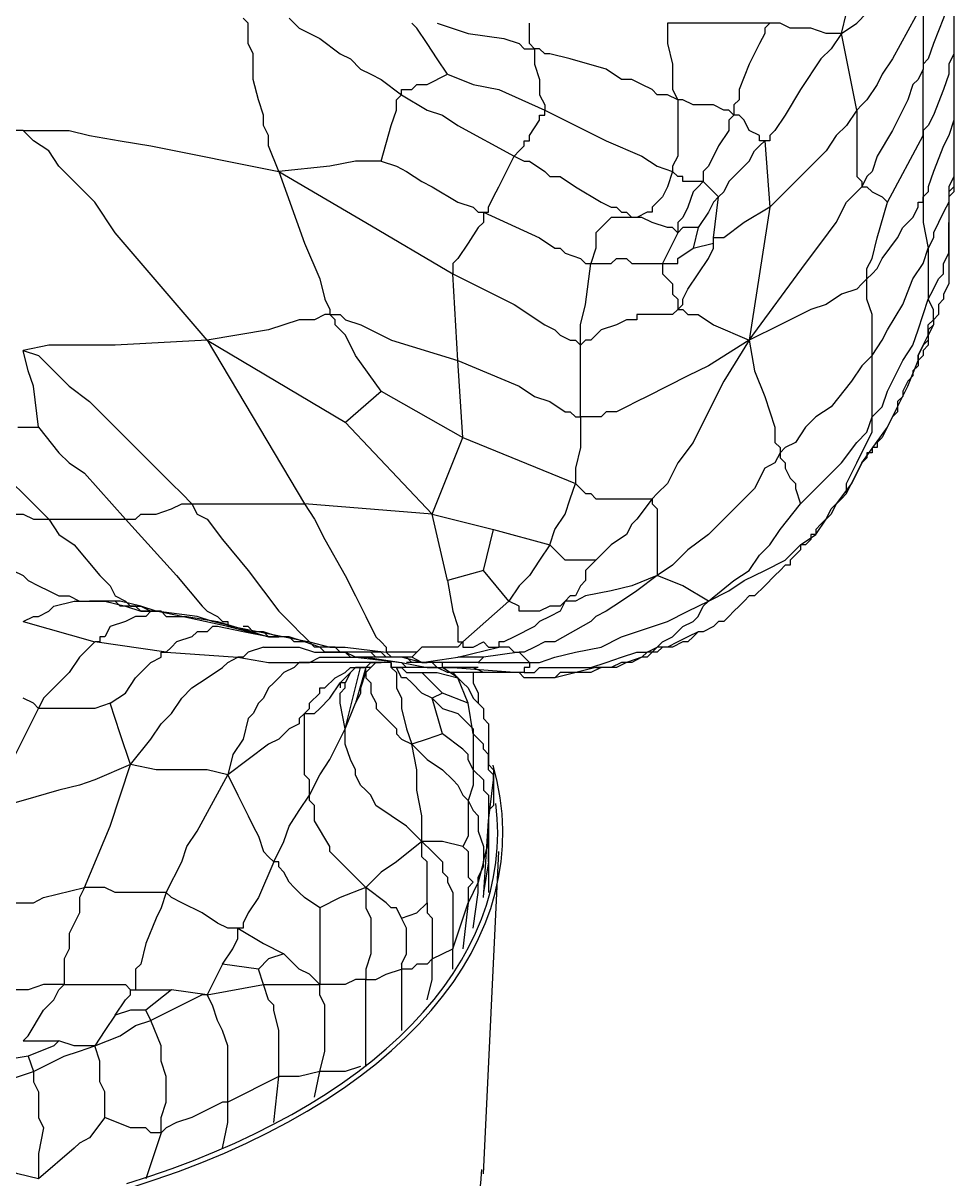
# Model space of a CAD drawing. Header units: millimetres. Extents: x 2758 to 41047, y 670 to 17125.
# Drawn here: x 35006 to 35081.8, y 8190.7 to 8284.9 of the extents above; entities that cross this region are included whole.
import ezdxf

# ---------------------------------------------------------------- set-up
doc = ezdxf.new("R2010")
doc.units = ezdxf.units.MM
doc.layers.add('PDF2_Geometría', color=7, linetype='Continuous')

# ---------------------------------------------------------------- blocks, each defined once
blk = doc.blocks.new('OH3A1-1$-$ASSY$$CENTER$TUB_-_v2$-$copia')
at = {"layer": 'PDF2_Geometría', "lineweight": -3}
for points in [[(15.61501, 10.61917), (15.61501, 10.61334), (15.61501, 10.61001), (15.61418, 10.60834), (15.61418, 10.60667), (15.61334, 10.60334), (15.61168, 10.60084), (15.61084, 10.59751), (15.61001, 10.59584), (15.61001, 10.59501), (15.61001, 10.58417), (15.60501, 10.57501), (15.60334, 10.57251), (15.60251, 10.57084), (15.60084, 10.56834), (15.60001, 10.56751), (15.59918, 10.56667), (15.59918, 10.56334), (15.59918, 10.56084), (15.59918, 10.55751), (15.59918, 10.55584), (15.60001, 10.55501), (15.60001, 10.55418)], [(15.59668, 10.57917), (15.59751, 10.58251), (15.59918, 10.58667), (15.60001, 10.59001), (15.60084, 10.59417), (15.59751, 10.59584), (15.59584, 10.59667), (15.59334, 10.59834), (15.59668, 10.60001), (15.59751, 10.60084), (15.59918, 10.60251), (15.60001, 10.60334), (15.60084, 10.60417), (15.60334, 10.60667), (15.60501, 10.60917), (15.60668, 10.61167), (15.60834, 10.61417), (15.60918, 10.61501), (15.61001, 10.61667)], [(15.59918, 10.56667), (15.59668, 10.57917), (15.59918, 10.58084), (15.60084, 10.58251), (15.60251, 10.58417), (15.60418, 10.58667), (15.60668, 10.59084), (15.60834, 10.59251), (15.60918, 10.59334), (15.61001, 10.59501), (15.60918, 10.60584)], [(15.61501, 10.59917), (15.61501, 10.59834), (15.61501, 10.59751), (15.61418, 10.59584), (15.61251, 10.59167), (15.61084, 10.58751), (15.61084, 10.58584), (15.61001, 10.58501), (15.61001, 10.58417), (15.61001, 10.57334), (15.60918, 10.57167), (15.60834, 10.57084), (15.60751, 10.56834), (15.60501, 10.56334), (15.60251, 10.55918), (15.60168, 10.55668), (15.60084, 10.55584), (15.60001, 10.55418), (15.60084, 10.55418), (15.60168, 10.55334), (15.60334, 10.55251), (15.60418, 10.55168)], [(15.61501, 10.59084), (15.61501, 10.58834), (15.61418, 10.58584), (15.61418, 10.58417), (15.61334, 10.58167), (15.61168, 10.57751), (15.61084, 10.57501), (15.61001, 10.57417), (15.61001, 10.57334)], [(15.53251, 10.57251), (15.53084, 10.57501), (15.52918, 10.57751), (15.52751, 10.58001), (15.52668, 10.58084)], [(15.53084, 10.58084), (15.53584, 10.57917), (15.54168, 10.57834), (15.54418, 10.57751), (15.54501, 10.57667), (15.54668, 10.57667), (15.54584, 10.57751), (15.54584, 10.57834), (15.54584, 10.57917), (15.54584, 10.58084)], [(15.46334, 10.56334), (15.46584, 10.56334), (15.46834, 10.56334), (15.47084, 10.56334), (15.47418, 10.56251), (15.47918, 10.56167), (15.48418, 10.56084), (15.50501, 10.55667), (15.50334, 10.56084), (15.50334, 10.56251), (15.50251, 10.56417), (15.50251, 10.56584), (15.50168, 10.56834), (15.50084, 10.57167), (15.50084, 10.57417), (15.50084, 10.57584), (15.50001, 10.57751), (15.50001, 10.57834), (15.50001, 10.57917), (15.50001, 10.58084), (15.49918, 10.58167)], [(15.50668, 10.58167), (15.50834, 10.58001), (15.51168, 10.57834), (15.51501, 10.57584), (15.51668, 10.57501), (15.51834, 10.57334), (15.52001, 10.57251), (15.52168, 10.57167), (15.52501, 10.56917)], [(15.61501, 10.58417), (15.61501, 10.58334), (15.61501, 10.58167), (15.61501, 10.58084), (15.61501, 10.58001), (15.61501, 10.57834)], [(15.58501, 10.58084), (15.58334, 10.58084), (15.58084, 10.58084), (15.57668, 10.58084), (15.57501, 10.58084), (15.57251, 10.58084), (15.57084, 10.58084), (15.57001, 10.58084), (15.56834, 10.58084), (15.56834, 10.57917), (15.56834, 10.57751), (15.56918, 10.57417), (15.56918, 10.57167), (15.56918, 10.57001), (15.57001, 10.56834), (15.56834, 10.56917), (15.56668, 10.56917), (15.56584, 10.57001), (15.56418, 10.57084), (15.56251, 10.57167), (15.56084, 10.57167), (15.55834, 10.57334), (15.55251, 10.57501), (15.54918, 10.57584), (15.54834, 10.57584), (15.54751, 10.57667), (15.54668, 10.57667), (15.54668, 10.57584), (15.54668, 10.57501), (15.54668, 10.57417), (15.54751, 10.57167), (15.54751, 10.56917), (15.54834, 10.56751), (15.54834, 10.56667)], [(15.59668, 10.57917), (15.59501, 10.57917), (15.59418, 10.57917), (15.59168, 10.58001), (15.59001, 10.58001), (15.58834, 10.58001), (15.58668, 10.58084), (15.58501, 10.58084), (15.58418, 10.58001), (15.58418, 10.57917), (15.58334, 10.57751), (15.58168, 10.57417), (15.58001, 10.57001), (15.58001, 10.56834), (15.57918, 10.56751), (15.57918, 10.56584), (15.57834, 10.56667), (15.57751, 10.56667), (15.57584, 10.56751), (15.57501, 10.56751), (15.57334, 10.56751), (15.57251, 10.56751), (15.57084, 10.56834), (15.57001, 10.56834), (15.57001, 10.56667), (15.57001, 10.56501), (15.57001, 10.56334), (15.57001, 10.56251), (15.57001, 10.56167), (15.57001, 10.56084), (15.57001, 10.55917), (15.56918, 10.55751), (15.56918, 10.55667)], [(15.59668, 10.57917), (15.59501, 10.57667), (15.59334, 10.57501), (15.59001, 10.57001), (15.58751, 10.56584), (15.58584, 10.56334), (15.58501, 10.56251), (15.58501, 10.56167), (15.58418, 10.56167), (15.58334, 10.56167), (15.58334, 10.56251), (15.58168, 10.56334), (15.58084, 10.56501), (15.58001, 10.56584), (15.57918, 10.56584), (15.57834, 10.56501), (15.57834, 10.56334), (15.57668, 10.56084), (15.57501, 10.55751), (15.57418, 10.55667), (15.57418, 10.55501)], [(15.61501, 10.57834), (15.61501, 10.57584), (15.61418, 10.57417), (15.61418, 10.57251), (15.61334, 10.57001), (15.61168, 10.56584), (15.61084, 10.56417), (15.61001, 10.56334), (15.61001, 10.56251), (15.61001, 10.56084), (15.61001, 10.56001), (15.61001, 10.55751), (15.61001, 10.55251)], [(15.61501, 10.57834), (15.61501, 10.57751), (15.61501, 10.57667), (15.61501, 10.57584), (15.61501, 10.57501), (15.61501, 10.57334), (15.61501, 10.57251), (15.61501, 10.57167), (15.61501, 10.57084), (15.61501, 10.57001)], [(15.61001, 10.56251), (15.61001, 10.57334)], [(15.52501, 10.56917), (15.52501, 10.57001), (15.52584, 10.57001), (15.52668, 10.57001), (15.52751, 10.57084), (15.52918, 10.57084), (15.53251, 10.57251), (15.53668, 10.57084), (15.54084, 10.57001), (15.54834, 10.56667)], [(15.61501, 10.57167), (15.61501, 10.57084), (15.61501, 10.56917)], [(15.52168, 10.55834), (15.52334, 10.56417), (15.52418, 10.56667), (15.52418, 10.56834), (15.52501, 10.56917), (15.52918, 10.56667), (15.53168, 10.56584), (15.53418, 10.56417), (15.54334, 10.55917)], [(15.61501, 10.56917), (15.61501, 10.56667), (15.61501, 10.56501), (15.61418, 10.56251), (15.61334, 10.56084), (15.61168, 10.55667), (15.61084, 10.55417), (15.61084, 10.55334), (15.61001, 10.55251), (15.61001, 10.55001), (15.61001, 10.54834), (15.61084, 10.54417)], [(15.61501, 10.56917), (15.61501, 10.56834), (15.61501, 10.56751), (15.61501, 10.56667), (15.61501, 10.56584), (15.61501, 10.56501), (15.61501, 10.56417), (15.61501, 10.56334), (15.61501, 10.56251), (15.61501, 10.56167), (15.61501, 10.56084), (15.61501, 10.56001), (15.61501, 10.55917), (15.61501, 10.55834), (15.61501, 10.55751), (15.61501, 10.55667), (15.61501, 10.55584)], [(15.54335, 10.55917), (15.54418, 10.56001), (15.54501, 10.56084), (15.54501, 10.56167), (15.54585, 10.56167), (15.54585, 10.56251), (15.54751, 10.56501), (15.54751, 10.56584), (15.54834, 10.56584), (15.54834, 10.56667), (15.55834, 10.56167), (15.56418, 10.55917), (15.56668, 10.55751), (15.56918, 10.55667)], [(15.59918, 10.56667), (15.59751, 10.56417), (15.59584, 10.56251), (15.59418, 10.56001), (15.59251, 10.55834), (15.58501, 10.55084), (15.58168, 10.52917)], [(15.49334, 10.52917), (15.47834, 10.54667), (15.47501, 10.55167), (15.47084, 10.55584), (15.46918, 10.55751), (15.46751, 10.56001), (15.46501, 10.56167), (15.46334, 10.56334), (15.46084, 10.56334), (15.45834, 10.56251), (15.45584, 10.56167), (15.45418, 10.56084), (15.45001, 10.55917), (15.44501, 10.55751), (15.44334, 10.55667), (15.44084, 10.55584), (15.43834, 10.55501), (15.43584, 10.55417), (15.43334, 10.55417), (15.43168, 10.55334), (15.42918, 10.55334), (15.42668, 10.55334)], [(15.60084, 10.53917), (15.60084, 10.54001), (15.60084, 10.54084), (15.60168, 10.54251), (15.60251, 10.54584), (15.60418, 10.55167), (15.61001, 10.56251)], [(15.57834, 10.55501), (15.58168, 10.55834), (15.58251, 10.56001), (15.58334, 10.56084), (15.58418, 10.56167), (15.58501, 10.55084), (15.58084, 10.54834), (15.57751, 10.54584), (15.57584, 10.54584)], [(15.52168, 10.55834), (15.52001, 10.55834), (15.51751, 10.55834), (15.51334, 10.55751), (15.50501, 10.55667), (15.51918, 10.54834), (15.53334, 10.54001)], [(15.52168, 10.55834), (15.52418, 10.55751), (15.52584, 10.55667), (15.52834, 10.55501), (15.53001, 10.55417), (15.53418, 10.55167), (15.53668, 10.55084), (15.53751, 10.55001), (15.53834, 10.55001)], [(15.53835, 10.55001), (15.53918, 10.55001), (15.53918, 10.55084), (15.54001, 10.55251), (15.54085, 10.55417), (15.54335, 10.55917), (15.54501, 10.55834), (15.54585, 10.55834), (15.54834, 10.55667), (15.54918, 10.55584), (15.55084, 10.55584), (15.55334, 10.55417), (15.55751, 10.55167), (15.55918, 10.55084), (15.56001, 10.55084), (15.56084, 10.55001), (15.56168, 10.55001), (15.56251, 10.54917)], [(15.50501, 10.55667), (15.50918, 10.54501), (15.51168, 10.53917), (15.51251, 10.53584), (15.51334, 10.53417), (15.51334, 10.53334), (15.51251, 10.53334), (15.51084, 10.53251), (15.50834, 10.53251), (15.50334, 10.53084), (15.49334, 10.52917)], [(15.57418, 10.55501), (15.57334, 10.55501), (15.57251, 10.55501), (15.57168, 10.55501), (15.57084, 10.55501), (15.57084, 10.55584), (15.57001, 10.55584), (15.56918, 10.55667), (15.56834, 10.55417), (15.56751, 10.55251), (15.56668, 10.55167), (15.56585, 10.55084), (15.56585, 10.55001), (15.56501, 10.55001), (15.56335, 10.54917), (15.56251, 10.54917)], [(15.57668, 10.55251), (15.57418, 10.55501), (15.57334, 10.55417), (15.57251, 10.55334), (15.57168, 10.55084), (15.57084, 10.54917), (15.57001, 10.54834), (15.57001, 10.54667)], [(15.57834, 10.55501), (15.57751, 10.55334), (15.57668, 10.55251)], [(15.61501, 10.55584), (15.61418, 10.55417), (15.61418, 10.55251), (15.61418, 10.55167), (15.61334, 10.55001), (15.61168, 10.54667), (15.61168, 10.54584), (15.61084, 10.54417), (15.61084, 10.53584), (15.61168, 10.53751), (15.61251, 10.53917), (15.61334, 10.54001), (15.61334, 10.54167), (15.61418, 10.54334), (15.61418, 10.54501), (15.61418, 10.54834)], [(15.61501, 10.55584), (15.61501, 10.55501), (15.61501, 10.55417), (15.61418, 10.55334), (15.61418, 10.55251), (15.61418, 10.55167), (15.61418, 10.55084), (15.61418, 10.55001), (15.61418, 10.54917), (15.61418, 10.54834), (15.61418, 10.54751)], [(15.61501, 10.55501), (15.61501, 10.55417), (15.61501, 10.55334), (15.61418, 10.55251)], [(15.49334, 10.52917), (15.47834, 10.52834), (15.47501, 10.52834), (15.47168, 10.52834), (15.46751, 10.52834), (15.46334, 10.52751)], [(15.58168, 10.52917), (15.59084, 10.54167), (15.59334, 10.54501), (15.59584, 10.54834), (15.59751, 10.55167), (15.59918, 10.55334), (15.60001, 10.55417)], [(15.60168, 10.52667), (15.60168, 10.53001), (15.60168, 10.53334), (15.60084, 10.53584), (15.60084, 10.53751), (15.60084, 10.53834), (15.60084, 10.53917), (15.60168, 10.54001), (15.60251, 10.54084), (15.60334, 10.54251), (15.60584, 10.54584), (15.60668, 10.54751), (15.60834, 10.54917), (15.60918, 10.55084), (15.60918, 10.55167), (15.61001, 10.55167), (15.61001, 10.55251)], [(15.61418, 10.55167), (15.61418, 10.54917)], [(15.53834, 10.55001), (15.53834, 10.54917), (15.53834, 10.54834), (15.53751, 10.54751), (15.53584, 10.54501), (15.53418, 10.54251), (15.53334, 10.54167), (15.53334, 10.54084), (15.53334, 10.54001), (15.54334, 10.53501), (15.54834, 10.53167), (15.55001, 10.53084), (15.55084, 10.53001), (15.55251, 10.52917), (15.55334, 10.52917), (15.55418, 10.52834)], [(15.53834, 10.55001), (15.54751, 10.54584), (15.55001, 10.54417), (15.55084, 10.54417), (15.55168, 10.54334), (15.55418, 10.54251), (15.55501, 10.54167), (15.55584, 10.54167)], [(15.57001, 10.54667), (15.56918, 10.54751), (15.56834, 10.54751), (15.56584, 10.54834), (15.56418, 10.54917), (15.56251, 10.54917), (15.56084, 10.54917), (15.55918, 10.54917), (15.55834, 10.54834), (15.55751, 10.54751), (15.55668, 10.54667), (15.55668, 10.54584), (15.55668, 10.54417), (15.55584, 10.54167), (15.55668, 10.54167), (15.55751, 10.54167), (15.55834, 10.54167), (15.55918, 10.54167), (15.56001, 10.54251), (15.56084, 10.54251), (15.56168, 10.54251), (15.56251, 10.54167), (15.56418, 10.54167), (15.56584, 10.54167), (15.56668, 10.54167), (15.56751, 10.54167)], [(15.57334, 10.54751), (15.57168, 10.54751), (15.57084, 10.54751), (15.57001, 10.54667), (15.56751, 10.54167), (15.56834, 10.54167), (15.56918, 10.54167), (15.57001, 10.54167), (15.57001, 10.54251), (15.57251, 10.54417)], [(15.61418, 10.54834), (15.61418, 10.54751), (15.61418, 10.54667), (15.61418, 10.54584), (15.61418, 10.54501)], [(15.61418, 10.54834), (15.61418, 10.54751)], [(15.56751, 10.54167), (15.56751, 10.54084), (15.56751, 10.54001), (15.56834, 10.53917), (15.56918, 10.53834), (15.56918, 10.53751), (15.56918, 10.53667), (15.57001, 10.53584), (15.57001, 10.53501), (15.57001, 10.53417), (15.57084, 10.53501), (15.57084, 10.53584), (15.57168, 10.53751), (15.57334, 10.54001), (15.57501, 10.54251), (15.57584, 10.54417), (15.57584, 10.54501), (15.57584, 10.54584)], [(15.61418, 10.54501), (15.61418, 10.54334), (15.61418, 10.54251), (15.61418, 10.54167), (15.61418, 10.54001), (15.61418, 10.53917), (15.61418, 10.53834), (15.61334, 10.53667), (15.61334, 10.53584), (15.61251, 10.53501), (15.61251, 10.53334), (15.61168, 10.53251), (15.61168, 10.53167)], [(15.59668, 10.50334), (15.59751, 10.50417), (15.59751, 10.50584), (15.59918, 10.50917), (15.60084, 10.51251), (15.60168, 10.51417), (15.60168, 10.51667), (15.60168, 10.51751), (15.60168, 10.51917), (15.60168, 10.52167), (15.60168, 10.52667), (15.60334, 10.52917), (15.60418, 10.53084), (15.60668, 10.53501), (15.60834, 10.53917), (15.61001, 10.54167), (15.61084, 10.54417)], [(15.57001, 10.53417), (15.56918, 10.53334), (15.56834, 10.53334), (15.56751, 10.53334), (15.56584, 10.53334), (15.56501, 10.53334), (15.56418, 10.53334), (15.56334, 10.53334), (15.56334, 10.53251), (15.56251, 10.53251), (15.56168, 10.53251), (15.56001, 10.53167), (15.55751, 10.53084), (15.55668, 10.53001), (15.55584, 10.52917), (15.55501, 10.52917), (15.55418, 10.52834), (15.55418, 10.52917), (15.55418, 10.53001), (15.55418, 10.53167), (15.55501, 10.53501), (15.55584, 10.54167)], [(15.53418, 10.52584), (15.53334, 10.54001)], [(15.60084, 10.53917), (15.60001, 10.53834), (15.59918, 10.53751), (15.59668, 10.53667), (15.59418, 10.53501), (15.59168, 10.53417), (15.58668, 10.53167), (15.58168, 10.52917), (15.58251, 10.52417), (15.58418, 10.52001), (15.58501, 10.51751), (15.58584, 10.51501), (15.58584, 10.51251), (15.58668, 10.51167), (15.58668, 10.51084), (15.58584, 10.50917), (15.58418, 10.50834), (15.58251, 10.50501), (15.58001, 10.50251), (15.57751, 10.50001), (15.57501, 10.49751), (15.57168, 10.49501), (15.56918, 10.49251), (15.56668, 10.49084), (15.56251, 10.48917), (15.55918, 10.48834), (15.55501, 10.48751), (15.55335, 10.48667), (15.55251, 10.48667), (15.55168, 10.48667), (15.55085, 10.48501), (15.54918, 10.48417), (15.54751, 10.48334), (15.54668, 10.48251), (15.54335, 10.48084), (15.54168, 10.48001), (15.54085, 10.48001), (15.54085, 10.47918), (15.54168, 10.47918), (15.54251, 10.47918), (15.54335, 10.47834), (15.54418, 10.47834)], [(15.60168, 10.51667), (15.60334, 10.51834), (15.60418, 10.52084), (15.60668, 10.52584), (15.60834, 10.52834), (15.60918, 10.53084), (15.61001, 10.53334), (15.61084, 10.53584)], [(15.61001, 10.52834), (15.61084, 10.53001), (15.61084, 10.53167), (15.61168, 10.53251), (15.61168, 10.53417), (15.61084, 10.53584)], [(15.57001, 10.53417), (15.57084, 10.53417), (15.57168, 10.53334), (15.57334, 10.53334), (15.57584, 10.53167), (15.58168, 10.52917)], [(15.51585, 10.51584), (15.52168, 10.52084), (15.51751, 10.52667), (15.51585, 10.53001), (15.51418, 10.53167), (15.51418, 10.53251), (15.51335, 10.53334), (15.51501, 10.53334), (15.51585, 10.53251), (15.51835, 10.53167), (15.52335, 10.52917), (15.53418, 10.52584)], [(15.61168, 10.53167), (15.61084, 10.53001), (15.61084, 10.52917), (15.61001, 10.52834), (15.60918, 10.52667), (15.60918, 10.52501)], [(15.61168, 10.53167), (15.61084, 10.53084), (15.61084, 10.52917), (15.61084, 10.52834), (15.61001, 10.52751), (15.61001, 10.52667), (15.60918, 10.52584), (15.60918, 10.52501)], [(15.49334, 10.52917), (15.50918, 10.50251)], [(15.49334, 10.52917), (15.51584, 10.51584), (15.53001, 10.50084)], [(15.58168, 10.52917), (15.57501, 10.52501), (15.57168, 10.52334), (15.56834, 10.52167), (15.56501, 10.52001), (15.56334, 10.51917), (15.56168, 10.51834), (15.56001, 10.51751), (15.55918, 10.51751), (15.55834, 10.51751), (15.55751, 10.51667), (15.55584, 10.51667), (15.55501, 10.51667), (15.55418, 10.51667), (15.55418, 10.51417), (15.55418, 10.51167), (15.55334, 10.50834), (15.55334, 10.50584), (15.55418, 10.50501), (15.55501, 10.50417), (15.55584, 10.50417), (15.55668, 10.50334), (15.55751, 10.50334), (15.55834, 10.50334), (15.56001, 10.50334), (15.56168, 10.50334), (15.56251, 10.50334), (15.56418, 10.50334), (15.56501, 10.50334), (15.56584, 10.50334)], [(15.55418, 10.51667), (15.55418, 10.52251), (15.55418, 10.52584), (15.55418, 10.52751), (15.55418, 10.52834)], [(15.58168, 10.52917), (15.57751, 10.52251), (15.57418, 10.51584), (15.57251, 10.51251), (15.57001, 10.50917), (15.56834, 10.50584), (15.56668, 10.50417), (15.56584, 10.50334), (15.56584, 10.50251), (15.56668, 10.50167), (15.56668, 10.50001), (15.56668, 10.49834), (15.56668, 10.49667), (15.56668, 10.49334), (15.56668, 10.49167), (15.56668, 10.49084)], [(15.59584, 10.50251), (15.59668, 10.50334), (15.59751, 10.50417), (15.59834, 10.50584), (15.60001, 10.50917), (15.60418, 10.51501), (15.60584, 10.51834), (15.60751, 10.52167), (15.60918, 10.52584), (15.60918, 10.52667), (15.61001, 10.52834)], [(15.46584, 10.51501), (15.46501, 10.52167), (15.46418, 10.52417), (15.46334, 10.52751), (15.46584, 10.52667), (15.46751, 10.52501), (15.47084, 10.52167), (15.47418, 10.51917), (15.47751, 10.51584), (15.48418, 10.50917), (15.48751, 10.50584), (15.48918, 10.50417), (15.49084, 10.50251), (15.49168, 10.50251), (15.49251, 10.50251), (15.49501, 10.50251), (15.50001, 10.50251), (15.50418, 10.50251), (15.50668, 10.50251), (15.50918, 10.50251)], [(15.60168, 10.52667), (15.60001, 10.52501), (15.59834, 10.52251), (15.59501, 10.51834), (15.59251, 10.51667), (15.59084, 10.51501), (15.58918, 10.51251), (15.58751, 10.51167), (15.58668, 10.51084), (15.58668, 10.51001), (15.58751, 10.50917), (15.58751, 10.50834), (15.58834, 10.50667), (15.58918, 10.50584), (15.58918, 10.50501), (15.59001, 10.50251), (15.59168, 10.50417), (15.59334, 10.50584), (15.59501, 10.50751), (15.59668, 10.50917), (15.59918, 10.51251), (15.60084, 10.51417), (15.60168, 10.51667)], [(15.53001, 10.50084), (15.53501, 10.51334), (15.53418, 10.52584), (15.54418, 10.52167), (15.54668, 10.52001), (15.54918, 10.51917), (15.55168, 10.51751), (15.55251, 10.51751), (15.55334, 10.51667), (15.55418, 10.51667)], [(15.60918, 10.52501), (15.60834, 10.52417), (15.60834, 10.52334), (15.60751, 10.52251), (15.60668, 10.52084), (15.60668, 10.52001), (15.60584, 10.51917), (15.60584, 10.51834), (15.60584, 10.51751), (15.60501, 10.51667), (15.60334, 10.51334), (15.60251, 10.51251), (15.60251, 10.51167), (15.60168, 10.51167), (15.60168, 10.51084), (15.60084, 10.51084), (15.60084, 10.51001), (15.60001, 10.50917), (15.59918, 10.50751), (15.59834, 10.50584), (15.59584, 10.50251)], [(15.52168, 10.52084), (15.53501, 10.51334)], [(15.46251, 10.51501), (15.46584, 10.51501), (15.46918, 10.51084), (15.47084, 10.50917), (15.47334, 10.50751), (15.48001, 10.50001), (15.48168, 10.50001), (15.48251, 10.50084), (15.48501, 10.50084), (15.48751, 10.50167), (15.48918, 10.50251), (15.49001, 10.50251), (15.49084, 10.50251), (15.49168, 10.50084), (15.49334, 10.50001), (15.49584, 10.49667), (15.50001, 10.49167), (15.50251, 10.48834), (15.50501, 10.48501), (15.50668, 10.48334), (15.50751, 10.48251), (15.50834, 10.48167), (15.50918, 10.48084), (15.51001, 10.48001), (15.51334, 10.47917), (15.51584, 10.47917), (15.52251, 10.47834)], [(15.43751, 10.51084), (15.43835, 10.51084), (15.43918, 10.51084), (15.44168, 10.51167), (15.44501, 10.51251), (15.44668, 10.51251), (15.44918, 10.51334), (15.45084, 10.51334), (15.45251, 10.51334), (15.45334, 10.51251), (15.45501, 10.51167), (15.45668, 10.51084), (15.46001, 10.50751), (15.46084, 10.50667), (15.46168, 10.50584), (15.46334, 10.50417), (15.46751, 10.50001)], [(15.53501, 10.51334), (15.55334, 10.50584)], [(15.53834, 10.49167), (15.54001, 10.49834), (15.54918, 10.49584), (15.55001, 10.49834), (15.55168, 10.50084), (15.55251, 10.50334), (15.55334, 10.50584)], [(15.53001, 10.50084), (15.50918, 10.50251), (15.51084, 10.50001), (15.51251, 10.49667), (15.51584, 10.49084), (15.51751, 10.48751), (15.51918, 10.48417), (15.52084, 10.48084), (15.52168, 10.48001), (15.52251, 10.47917), (15.52251, 10.47834)], [(15.54501, 10.47501), (15.54668, 10.47501), (15.54751, 10.47584), (15.55001, 10.47584), (15.55334, 10.47584), (15.55584, 10.47584), (15.55834, 10.47667), (15.56084, 10.47751), (15.56334, 10.47834), (15.56501, 10.47834), (15.56668, 10.47917), (15.56751, 10.48001), (15.56918, 10.48084), (15.57084, 10.48251), (15.57251, 10.48334), (15.57334, 10.48417), (15.57418, 10.48584), (15.57501, 10.48667), (15.57834, 10.48834), (15.58084, 10.49001), (15.58418, 10.49167), (15.58751, 10.49334), (15.58834, 10.49417), (15.59001, 10.49584), (15.59251, 10.49751), (15.59418, 10.50001), (15.59501, 10.50167), (15.59668, 10.50334)], [(15.56584, 10.50334), (15.56334, 10.50001), (15.56251, 10.49917), (15.56168, 10.49751), (15.55918, 10.49584), (15.55668, 10.49334), (15.55501, 10.49167), (15.55501, 10.49001), (15.55418, 10.48917), (15.55334, 10.48751), (15.55251, 10.48751), (15.55168, 10.48667)], [(15.59584, 10.50251), (15.59501, 10.50084), (15.59334, 10.49917), (15.59251, 10.49834), (15.59251, 10.49751), (15.59168, 10.49751), (15.59168, 10.49667), (15.59084, 10.49584), (15.59001, 10.49584), (15.59001, 10.49501), (15.58834, 10.49334), (15.58834, 10.49251), (15.58751, 10.49251), (15.58668, 10.49167), (15.58584, 10.49084), (15.58418, 10.48917), (15.58251, 10.48751), (15.58168, 10.48751), (15.58084, 10.48667), (15.58001, 10.48584), (15.57918, 10.48501), (15.57834, 10.48417), (15.57751, 10.48334), (15.57668, 10.48334), (15.57584, 10.48251), (15.57418, 10.48167), (15.57334, 10.48167)], [(15.57501, 10.48667), (15.57918, 10.49001), (15.58168, 10.49167), (15.58334, 10.49417), (15.58501, 10.49584), (15.58668, 10.49834), (15.59001, 10.50251)], [(15.46168, 10.49167), (15.46334, 10.49084), (15.46418, 10.49001), (15.46584, 10.48917), (15.46751, 10.48834), (15.46918, 10.48751), (15.47084, 10.48751), (15.47251, 10.48667), (15.47418, 10.48667)], [(15.45084, 10.50084), (15.45168, 10.50084), (15.45334, 10.50084), (15.45501, 10.50084), (15.45918, 10.50084), (15.46084, 10.50084), (15.46334, 10.50084), (15.46501, 10.50001), (15.46751, 10.50001), (15.46918, 10.49751), (15.47168, 10.49584), (15.47584, 10.49084), (15.47751, 10.48917), (15.47834, 10.48751), (15.48001, 10.48667), (15.48084, 10.48584), (15.48251, 10.48584), (15.48418, 10.48501), (15.48501, 10.48501)], [(15.46751, 10.50001), (15.46918, 10.50001), (15.47085, 10.50001), (15.47335, 10.50001), (15.47668, 10.50001), (15.47835, 10.50001), (15.48001, 10.50001), (15.48834, 10.49084), (15.49251, 10.48584), (15.49334, 10.48501), (15.49501, 10.48417), (15.49584, 10.48334), (15.49668, 10.48334), (15.49668, 10.48251), (15.49751, 10.48251), (15.51001, 10.48001)], [(15.53251, 10.49001), (15.53001, 10.50084), (15.54001, 10.49834)], [(15.55668, 10.49334), (15.55334, 10.49334), (15.55251, 10.49334), (15.55168, 10.49334), (15.55084, 10.49417), (15.55001, 10.49501), (15.54918, 10.49584), (15.54751, 10.49334), (15.54585, 10.49084), (15.54418, 10.48917), (15.54251, 10.48667)], [(15.46334, 10.48334), (15.47501, 10.48001)], [(15.54251, 10.48667), (15.53834, 10.49167), (15.53251, 10.49001), (15.53334, 10.48501), (15.53418, 10.48251), (15.53418, 10.48084), (15.53418, 10.48001), (15.53501, 10.48001), (15.53418, 10.47917), (15.53334, 10.47917), (15.53168, 10.47917), (15.52834, 10.47917), (15.52751, 10.47834), (15.52584, 10.47834), (15.52251, 10.47834)], [(15.46334, 10.48334), (15.46501, 10.48417), (15.46584, 10.48417), (15.46751, 10.48501), (15.46834, 10.48584), (15.47168, 10.48667), (15.47418, 10.48667), (15.47668, 10.48667), (15.48001, 10.48584), (15.48251, 10.48501), (15.48418, 10.48501), (15.48501, 10.48501), (15.48584, 10.48501)], [(15.48668, 10.48417), (15.48918, 10.48417), (15.48501, 10.48501), (15.48251, 10.48584), (15.47918, 10.48667), (15.47668, 10.48667), (15.47584, 10.48667), (15.47418, 10.48667)], [(15.48668, 10.48417), (15.48584, 10.48501), (15.48501, 10.48501), (15.48251, 10.48501), (15.48168, 10.48584), (15.48084, 10.48584), (15.47918, 10.48584), (15.47834, 10.48667)], [(15.55168, 10.48667), (15.55084, 10.48584), (15.54918, 10.48584), (15.54751, 10.48501), (15.54584, 10.48501), (15.54501, 10.48501), (15.54418, 10.48501), (15.54418, 10.48584), (15.54251, 10.48667), (15.53501, 10.48001), (15.53501, 10.47917), (15.53584, 10.47917), (15.53668, 10.47917), (15.53834, 10.48001), (15.53918, 10.47917), (15.54084, 10.47917)], [(15.48584, 10.48501), (15.48501, 10.48501), (15.48418, 10.48501), (15.48334, 10.48417), (15.48168, 10.48417), (15.48001, 10.48334), (15.47751, 10.48251), (15.47668, 10.48084), (15.47584, 10.48084), (15.47584, 10.48001), (15.47501, 10.48001)], [(15.49668, 10.48251), (15.49751, 10.48251), (15.49418, 10.48334), (15.49168, 10.48417), (15.48501, 10.48501)], [(15.48584, 10.48501), (15.48668, 10.48417), (15.48751, 10.48417), (15.49001, 10.48417), (15.49501, 10.48334), (15.50334, 10.48084), (15.49918, 10.48167), (15.49501, 10.48251), (15.49418, 10.48251), (15.49334, 10.48167), (15.49168, 10.48167), (15.49084, 10.48084), (15.48834, 10.48001), (15.48751, 10.47917), (15.48668, 10.47834)], [(15.48584, 10.48501), (15.48584, 10.48501)], [(15.50334, 10.48084), (15.50001, 10.48167), (15.49668, 10.48251), (15.48918, 10.48417)], [(15.51001, 10.48001), (15.50834, 10.48001), (15.50751, 10.48001), (15.50668, 10.48084), (15.50501, 10.48084), (15.50251, 10.48167), (15.50084, 10.48167), (15.50001, 10.48251), (15.49918, 10.48251)], [(15.50001, 10.48167), (15.50001, 10.48167)], [(15.50501, 10.48084), (15.50418, 10.48084), (15.50334, 10.48084), (15.50251, 10.48167), (15.50168, 10.48167), (15.50084, 10.48167)], [(15.53751, 10.47667), (15.53251, 10.47667), (15.52834, 10.47667), (15.52501, 10.47751), (15.52084, 10.47751), (15.51751, 10.47751), (15.51584, 10.47834), (15.51418, 10.47834), (15.51251, 10.47834), (15.51168, 10.47917), (15.50918, 10.48001), (15.50668, 10.48084), (15.50334, 10.48084)], [(15.50584, 10.48084), (15.50334, 10.48084)], [(15.50334, 10.48084), (15.50501, 10.48084)], [(15.57334, 10.48167), (15.57168, 10.48084), (15.57001, 10.48001), (15.56834, 10.47917), (15.56751, 10.47917), (15.56668, 10.47917), (15.56584, 10.47834), (15.56501, 10.47834), (15.56418, 10.47751), (15.56168, 10.47667), (15.56084, 10.47667), (15.55918, 10.47584), (15.55668, 10.47584), (15.55751, 10.47584)], [(15.57334, 10.48167), (15.57251, 10.48084), (15.57168, 10.48001), (15.57084, 10.48001), (15.56918, 10.47917), (15.56834, 10.47917), (15.56751, 10.47917), (15.56668, 10.47834), (15.56584, 10.47834), (15.56501, 10.47751), (15.56418, 10.47751), (15.56251, 10.47667), (15.56168, 10.47667), (15.56001, 10.47584), (15.55751, 10.47584)], [(15.47751, 10.47001), (15.48001, 10.47167), (15.48168, 10.47417), (15.48418, 10.47667), (15.48584, 10.47751), (15.48584, 10.47834), (15.48668, 10.47834), (15.47501, 10.48001), (15.47418, 10.47917), (15.47251, 10.47751), (15.47084, 10.47501), (15.46834, 10.47251), (15.46668, 10.47084), (15.46584, 10.46917)], [(15.50251, 10.47917), (15.50001, 10.47834), (15.49918, 10.47751), (15.49834, 10.47751)], [(15.50251, 10.47917), (15.50334, 10.47917), (15.50501, 10.47917), (15.50668, 10.47917), (15.50834, 10.47917), (15.51084, 10.47834), (15.51251, 10.47834), (15.51418, 10.47834), (15.51584, 10.47834), (15.51668, 10.47751), (15.51918, 10.47751), (15.52501, 10.47667)], [(15.51001, 10.48001), (15.51001, 10.48001)], [(15.52418, 10.47751), (15.52334, 10.47751), (15.52251, 10.47751), (15.52168, 10.47834), (15.52084, 10.47834), (15.52001, 10.47834), (15.51834, 10.47834), (15.51668, 10.47834), (15.51501, 10.47834), (15.51418, 10.47917), (15.51251, 10.47917), (15.51168, 10.47917), (15.51084, 10.47917), (15.51001, 10.48001)], [(15.53834, 10.47751), (15.53418, 10.47751), (15.54084, 10.47917)], [(15.48085, 10.46001), (15.48418, 10.46417), (15.48584, 10.46667), (15.48751, 10.46834), (15.48918, 10.47084), (15.49084, 10.47251), (15.49334, 10.47417), (15.49584, 10.47584), (15.49668, 10.47667), (15.49834, 10.47751), (15.50334, 10.47667), (15.50918, 10.47667)], [(15.48668, 10.47834), (15.49834, 10.47751)], [(15.50918, 10.47667), (15.51001, 10.47667), (15.51168, 10.47751), (15.51334, 10.47751), (15.51501, 10.47751), (15.51751, 10.47751), (15.52501, 10.47667), (15.52584, 10.47584)], [(15.52668, 10.47667), (15.52584, 10.47751), (15.52501, 10.47751), (15.52418, 10.47751), (15.52334, 10.47751), (15.52251, 10.47751), (15.52168, 10.47751), (15.52084, 10.47751), (15.52001, 10.47834), (15.51918, 10.47834), (15.51834, 10.47834), (15.51751, 10.47834)], [(15.52251, 10.47834), (15.52335, 10.47751)], [(15.52834, 10.47667), (15.52668, 10.47751), (15.52501, 10.47751), (15.52418, 10.47751)], [(15.52751, 10.47834), (15.52668, 10.47751), (15.52584, 10.47751), (15.52501, 10.47751)], [(15.52834, 10.47667), (15.53418, 10.47751)], [(15.54418, 10.47834), (15.53834, 10.47751), (15.53751, 10.47667), (15.54168, 10.47667), (15.54334, 10.47667), (15.54501, 10.47667), (15.54584, 10.47667), (15.54584, 10.47584), (15.54501, 10.47584), (15.54501, 10.47501), (15.54418, 10.47501), (15.54251, 10.47501), (15.54084, 10.47501), (15.53834, 10.47501), (15.53668, 10.47584)], [(15.52001, 10.47667), (15.51501, 10.47667), (15.51251, 10.47667), (15.50918, 10.47667), (15.50834, 10.47667), (15.50751, 10.47584), (15.50584, 10.47501), (15.50501, 10.47417), (15.50418, 10.47334), (15.50335, 10.47251), (15.50251, 10.47084), (15.50168, 10.47001), (15.50085, 10.46834), (15.50001, 10.46751), (15.49918, 10.46417), (15.49751, 10.46167), (15.49668, 10.45834)], [(15.50918, 10.46834), (15.51001, 10.46917), (15.51001, 10.47001), (15.51168, 10.47167), (15.51168, 10.47251), (15.51251, 10.47251), (15.51418, 10.47417), (15.51584, 10.47501), (15.51668, 10.47584), (15.51834, 10.47584), (15.51918, 10.47584), (15.52001, 10.47667), (15.52168, 10.47667)], [(15.51584, 10.46584), (15.51834, 10.47584)], [(15.51751, 10.47584), (15.51668, 10.47501), (15.51584, 10.47417)], [(15.52168, 10.47667), (15.52084, 10.47667), (15.52001, 10.47584), (15.51834, 10.47584), (15.51751, 10.47584), (15.51668, 10.47501)], [(15.52918, 10.47584), (15.52834, 10.47584), (15.52751, 10.47584), (15.52668, 10.47584), (15.52584, 10.47584), (15.52501, 10.47584), (15.52418, 10.47584), (15.52334, 10.47584), (15.52334, 10.47667), (15.52084, 10.47667), (15.51834, 10.47667), (15.51751, 10.47667), (15.51668, 10.47667)], [(15.51918, 10.47584), (15.51751, 10.47001), (15.51835, 10.47167), (15.51835, 10.47251), (15.51918, 10.47501), (15.51918, 10.47417), (15.52001, 10.47334), (15.52001, 10.47167), (15.52085, 10.47001), (15.52085, 10.46917), (15.52168, 10.46834), (15.52418, 10.46584), (15.52418, 10.46501), (15.52501, 10.46417), (15.52668, 10.46334)], [(15.52001, 10.47584), (15.51918, 10.47501), (15.51918, 10.47584)], [(15.52001, 10.47667), (15.52084, 10.47667)], [(15.52168, 10.47667), (15.52168, 10.47667)], [(15.52334, 10.47667), (15.52334, 10.47584), (15.52418, 10.47501), (15.52418, 10.47251), (15.52501, 10.47084), (15.52501, 10.46917), (15.52584, 10.46584), (15.52668, 10.46334)], [(15.53001, 10.47084), (15.52834, 10.47167), (15.52668, 10.47334), (15.52584, 10.47417), (15.52501, 10.47417), (15.52418, 10.47584), (15.52501, 10.47584), (15.52584, 10.47501), (15.52668, 10.47501), (15.52834, 10.47501)], [(15.52501, 10.47667), (15.52918, 10.47584)], [(15.52501, 10.47667), (15.52918, 10.47584), (15.53334, 10.47584), (15.54418, 10.47501)], [(15.52918, 10.47667), (15.52584, 10.47667)], [(15.52834, 10.47667), (15.52668, 10.47667)], [(15.52834, 10.47667), (15.52918, 10.47667)], [(15.53751, 10.47584), (15.53668, 10.47584), (15.53584, 10.47584), (15.53418, 10.47584), (15.53334, 10.47584), (15.53251, 10.47584), (15.53168, 10.47584), (15.53168, 10.47667), (15.53084, 10.47667), (15.53001, 10.47667), (15.52918, 10.47667)], [(15.54334, 10.47501), (15.54168, 10.47501), (15.54001, 10.47501), (15.53751, 10.47501), (15.53584, 10.47501), (15.53418, 10.47501), (15.53251, 10.47501), (15.53084, 10.47584), (15.53001, 10.47584), (15.52918, 10.47584)], [(15.53001, 10.47667), (15.53084, 10.47584), (15.53168, 10.47584)], [(15.53418, 10.47417), (15.53168, 10.47584)], [(15.54418, 10.47501), (15.54334, 10.47501), (15.54251, 10.47501), (15.54168, 10.47501), (15.54084, 10.47501), (15.54001, 10.47501), (15.53918, 10.47501), (15.53834, 10.47501), (15.53668, 10.47584), (15.53584, 10.47584), (15.53501, 10.47584), (15.53418, 10.47584), (15.53334, 10.47584), (15.53251, 10.47584), (15.53168, 10.47584)], [(15.53251, 10.47584), (15.53334, 10.47584)], [(15.55751, 10.47584), (15.55584, 10.47501), (15.55501, 10.47501), (15.55418, 10.47501), (15.55334, 10.47501), (15.55084, 10.47501), (15.55001, 10.47417), (15.54918, 10.47417), (15.54751, 10.47417), (15.54668, 10.47417), (15.54584, 10.47417), (15.54501, 10.47417), (15.54418, 10.47501), (15.54334, 10.47501)], [(15.55668, 10.47584), (15.55001, 10.47417), (15.54834, 10.47417), (15.54668, 10.47417), (15.54501, 10.47417), (15.54418, 10.47501), (15.54335, 10.47501)], [(15.45751, 10.45251), (15.46584, 10.46917), (15.46501, 10.47001), (15.46334, 10.47084)], [(15.50418, 10.44417), (15.50584, 10.44751), (15.50668, 10.45001), (15.50834, 10.45251), (15.51001, 10.45501), (15.51001, 10.45667), (15.51001, 10.45751), (15.50918, 10.45834), (15.50918, 10.46167), (15.50918, 10.46501), (15.50918, 10.46667), (15.50918, 10.46751), (15.50918, 10.46834), (15.51084, 10.46834), (15.51168, 10.46917), (15.51334, 10.47084), (15.51501, 10.47334), (15.51668, 10.47501)], [(15.51918, 10.44001), (15.51584, 10.44334), (15.51418, 10.44501), (15.51334, 10.44584), (15.51334, 10.44667), (15.51084, 10.45084), (15.51084, 10.45251), (15.51084, 10.45334), (15.51001, 10.45417), (15.51001, 10.45501), (15.51168, 10.45834), (15.51334, 10.46084), (15.51584, 10.46584), (15.51501, 10.47001), (15.51501, 10.47167), (15.51584, 10.47251), (15.51584, 10.47334)], [(15.51668, 10.47501), (15.51584, 10.47334), (15.51501, 10.47334), (15.51501, 10.47251)], [(15.51668, 10.47501), (15.51668, 10.47501)], [(15.53168, 10.47167), (15.52834, 10.47501), (15.53084, 10.47501), (15.53418, 10.47417)], [(15.53334, 10.47501), (15.53418, 10.47417)], [(15.53834, 10.43834), (15.53918, 10.45084), (15.54001, 10.45751), (15.54001, 10.45834), (15.53918, 10.45917), (15.53918, 10.46167), (15.53834, 10.46251), (15.53834, 10.46334), (15.53668, 10.46501), (15.53584, 10.47001), (15.53418, 10.47417), (15.53501, 10.47334), (15.53584, 10.47251), (15.53668, 10.47084), (15.53751, 10.47001), (15.53834, 10.46917), (15.53834, 10.46834), (15.53834, 10.46751)], [(15.53668, 10.47501), (15.53668, 10.47417), (15.53668, 10.47334), (15.53751, 10.47167), (15.53751, 10.47084), (15.53751, 10.47001), (15.53834, 10.46917), (15.53834, 10.46834), (15.53834, 10.46751)], [(15.54501, 10.47501), (15.54418, 10.47501)], [(15.53584, 10.47001), (15.53168, 10.47167), (15.53001, 10.47084), (15.53168, 10.46917), (15.53418, 10.46834), (15.53584, 10.46667), (15.53668, 10.46584), (15.53668, 10.46501), (15.53668, 10.45917), (15.53834, 10.45751), (15.53834, 10.45584), (15.53918, 10.45501), (15.53918, 10.45334), (15.53918, 10.45251), (15.53918, 10.45084)], [(15.48084, 10.46001), (15.47918, 10.46501), (15.47751, 10.47001), (15.47501, 10.46917), (15.47168, 10.46917), (15.46918, 10.46917), (15.46751, 10.46917), (15.46584, 10.46917)], [(15.52834, 10.44751), (15.52584, 10.45001), (15.52334, 10.45167), (15.52084, 10.45334), (15.52001, 10.45501), (15.51918, 10.45584), (15.51834, 10.45667), (15.51751, 10.45834), (15.51751, 10.45917), (15.51668, 10.46084), (15.51584, 10.46334), (15.51584, 10.46417), (15.51584, 10.46584), (15.51751, 10.47001)], [(15.53668, 10.45917), (15.53584, 10.46084), (15.53584, 10.46167), (15.53501, 10.46251), (15.53168, 10.46501), (15.53001, 10.47084)], [(15.50918, 10.46834), (15.50834, 10.46751), (15.50834, 10.46667), (15.50668, 10.46584), (15.50501, 10.46417), (15.50334, 10.46334), (15.50001, 10.46084), (15.49668, 10.45834)], [(15.53834, 10.46751), (15.53918, 10.46667), (15.53918, 10.46584), (15.53918, 10.46501), (15.53918, 10.46417), (15.53918, 10.46167), (15.53918, 10.46001), (15.54001, 10.45917), (15.54001, 10.45834), (15.54001, 10.45751)], [(15.53168, 10.46501), (15.52918, 10.46417), (15.52668, 10.46334), (15.52918, 10.46084), (15.53168, 10.45917), (15.53334, 10.45751), (15.53418, 10.45667), (15.53501, 10.45501), (15.53584, 10.45417), (15.53584, 10.45001), (15.53584, 10.44834), (15.53501, 10.44667), (15.53584, 10.44584), (15.53584, 10.44417), (15.53584, 10.44167), (15.53668, 10.44084), (15.53584, 10.44001), (15.53584, 10.43751)], [(15.52918, 10.43751), (15.52918, 10.44251), (15.52918, 10.44417), (15.52834, 10.44501), (15.52834, 10.44751), (15.52834, 10.45167), (15.52751, 10.45584), (15.52751, 10.45917), (15.52668, 10.46334)], [(15.47334, 10.44001), (15.47751, 10.45001), (15.48084, 10.46001), (15.47501, 10.45751), (15.47251, 10.45667), (15.46918, 10.45584), (15.46334, 10.45417), (15.45751, 10.45251)], [(15.49668, 10.45834), (15.49334, 10.45917), (15.49084, 10.45917), (15.48918, 10.45917), (15.48501, 10.45917), (15.48084, 10.46001)], [(15.48668, 10.43917), (15.48918, 10.44417), (15.49001, 10.44667), (15.49168, 10.44917), (15.49668, 10.45834), (15.49834, 10.45501), (15.50001, 10.45167), (15.50084, 10.45001), (15.50168, 10.44834), (15.50251, 10.44584), (15.50334, 10.44501), (15.50418, 10.44417)], [(15.53668, 10.45917), (15.53668, 10.45751), (15.53668, 10.45667), (15.53584, 10.45417), (15.53668, 10.45251), (15.53751, 10.45167), (15.53751, 10.45084), (15.53751, 10.44917), (15.53834, 10.44667), (15.53834, 10.44584), (15.53834, 10.44501), (15.53834, 10.44417), (15.53751, 10.44084), (15.53668, 10.43917), (15.53584, 10.43751), (15.53501, 10.43001)], [(15.54001, 10.45667), (15.54001, 10.45501), (15.54001, 10.45417), (15.54001, 10.45334), (15.53918, 10.45251), (15.53918, 10.45167), (15.53918, 10.45084), (15.53918, 10.45001), (15.53918, 10.44917)], [(15.54001, 10.45751), (15.54001, 10.45751)], [(15.54001, 10.45751), (15.54001, 10.45667)], [(15.54001, 10.45751), (15.54001, 10.45667)], [(15.45751, 10.45251), (15.45918, 10.43667), (15.46001, 10.43751), (15.46084, 10.43751), (15.46334, 10.43751), (15.46501, 10.43751), (15.46668, 10.43834), (15.47334, 10.44001), (15.47251, 10.43834), (15.47251, 10.43584), (15.47084, 10.43251), (15.47084, 10.43084), (15.47084, 10.43001), (15.47001, 10.42834), (15.47001, 10.42584), (15.47001, 10.42501), (15.47001, 10.42417)], [(15.54001, 10.45334), (15.53918, 10.45251), (15.53918, 10.45167), (15.53918, 10.45084)], [(15.53668, 10.43334), (15.53751, 10.43917), (15.53751, 10.44167), (15.53834, 10.44334), (15.53834, 10.44417), (15.53918, 10.44751), (15.53918, 10.44917), (15.53918, 10.45084)], [(15.53918, 10.45084), (15.53918, 10.45001), (15.53918, 10.44917), (15.53918, 10.44751), (15.53918, 10.44667), (15.53918, 10.44501)], [(15.53918, 10.44417), (15.53918, 10.44917)], [(15.52834, 10.44751), (15.52418, 10.44417), (15.52168, 10.44251), (15.51918, 10.44001)], [(15.53501, 10.44667), (15.53168, 10.44751), (15.53084, 10.44751), (15.53001, 10.44751), (15.52834, 10.44751), (15.53001, 10.44584), (15.53168, 10.44417), (15.53168, 10.44251), (15.53251, 10.44167), (15.53251, 10.44084), (15.53334, 10.43917), (15.53334, 10.43667), (15.53334, 10.43417), (15.53334, 10.43251), (15.53334, 10.43084), (15.53334, 10.43001)], [(15.53834, 10.39334), (15.54084, 10.44584)], [(15.53918, 10.44501), (15.53918, 10.44417), (15.53834, 10.43917)], [(15.53918, 10.44501), (15.53918, 10.44417), (15.53918, 10.44334), (15.53918, 10.44167), (15.53918, 10.44084), (15.53918, 10.43917)], [(15.51168, 10.43667), (15.50918, 10.43834), (15.50834, 10.43917), (15.50751, 10.44001), (15.50668, 10.44084), (15.50584, 10.44251), (15.50501, 10.44334), (15.50501, 10.44417), (15.50418, 10.44417), (15.50168, 10.43834), (15.50001, 10.43584), (15.49918, 10.43417), (15.49918, 10.43334), (15.49834, 10.43334), (15.49751, 10.43334), (15.49668, 10.43334), (15.49501, 10.43417), (15.49251, 10.43584), (15.48918, 10.43751), (15.48751, 10.43834), (15.48668, 10.43917), (15.48584, 10.43667), (15.48501, 10.43501), (15.48334, 10.43084), (15.48251, 10.42751), (15.48168, 10.42667), (15.48168, 10.42501), (15.48168, 10.42417), (15.48168, 10.42334)], [(15.48668, 10.43917), (15.48001, 10.43917), (15.47834, 10.43917), (15.47668, 10.44001), (15.47501, 10.44001), (15.47418, 10.44001), (15.47334, 10.44001)], [(15.52501, 10.43501), (15.52418, 10.43667), (15.52334, 10.43667), (15.52251, 10.43751), (15.51918, 10.44001), (15.51918, 10.43667), (15.52001, 10.43501), (15.52001, 10.43251), (15.52001, 10.43084), (15.52001, 10.42917), (15.51918, 10.42667), (15.51918, 10.42584), (15.51918, 10.42501), (15.51751, 10.42501), (15.51584, 10.42417), (15.51334, 10.42417), (15.51168, 10.42417)], [(15.51918, 10.44001), (15.51501, 10.43834), (15.51168, 10.43667), (15.51168, 10.43334), (15.51168, 10.43084), (15.51168, 10.42751), (15.51168, 10.42584), (15.51168, 10.42417)], [(15.52501, 10.42751), (15.52584, 10.42917), (15.52584, 10.43084), (15.52584, 10.43334), (15.52501, 10.43501), (15.52751, 10.43584), (15.52918, 10.43751), (15.52918, 10.43584), (15.53001, 10.43501), (15.53001, 10.43251), (15.53001, 10.43001), (15.53001, 10.42917), (15.53001, 10.42834)], [(15.53334, 10.42667), (15.53334, 10.42834), (15.53334, 10.42917), (15.53334, 10.43001), (15.53584, 10.43751)], [(15.49584, 10.42751), (15.49751, 10.43001), (15.49834, 10.43167), (15.49834, 10.43251), (15.49834, 10.43334), (15.50251, 10.43084), (15.50584, 10.42917)], [(15.53001, 10.42834), (15.53334, 10.43001)], [(15.51084, 10.40584), (15.51168, 10.41001), (15.50834, 10.40917), (15.50668, 10.40917), (15.50584, 10.40917), (15.50501, 10.40917), (15.50501, 10.41084), (15.50501, 10.41251), (15.50501, 10.41417), (15.50501, 10.41584), (15.50501, 10.41667), (15.50418, 10.42001), (15.50418, 10.42084), (15.50334, 10.42167), (15.50251, 10.42417), (15.50501, 10.42417), (15.50751, 10.42417), (15.50918, 10.42417), (15.51168, 10.42417), (15.51001, 10.42584), (15.50834, 10.42667), (15.50584, 10.42917), (15.50334, 10.42834), (15.50168, 10.42667)], [(15.52918, 10.42167), (15.53001, 10.42501), (15.53001, 10.42667), (15.53001, 10.42751), (15.53001, 10.42834), (15.52918, 10.42751), (15.52751, 10.42751), (15.52668, 10.42667), (15.52501, 10.42667), (15.52501, 10.42584), (15.52501, 10.42501), (15.52501, 10.42334), (15.52501, 10.42001), (15.52501, 10.41667)], [(15.51918, 10.41084), (15.51918, 10.41751), (15.51918, 10.41917), (15.51918, 10.42167), (15.51918, 10.42334), (15.51918, 10.42417), (15.51918, 10.42501), (15.52084, 10.42501), (15.52251, 10.42584), (15.52501, 10.42667)], [(15.52501, 10.42751), (15.52501, 10.42667)], [(15.46334, 10.41501), (15.46418, 10.41584), (15.46668, 10.42001), (15.46834, 10.42167), (15.46918, 10.42334), (15.47001, 10.42417), (15.46668, 10.42417), (15.46418, 10.42334), (15.45835, 10.42334)], [(15.47001, 10.42417), (15.47251, 10.42417), (15.47584, 10.42417), (15.47834, 10.42417), (15.48001, 10.42417), (15.48084, 10.42334), (15.48168, 10.42334)], [(15.47834, 10.41917), (15.48001, 10.42167), (15.48084, 10.42251), (15.48084, 10.42334), (15.48168, 10.42334), (15.48751, 10.42334)], [(15.49334, 10.42251), (15.48751, 10.42334), (15.48334, 10.42001)], [(15.49251, 10.42251), (15.48418, 10.41834)], [(15.49334, 10.42251), (15.49251, 10.42251)], [(15.50418, 10.40167), (15.50501, 10.40917), (15.49668, 10.40501), (15.49668, 10.40751), (15.49668, 10.40917), (15.49668, 10.41167), (15.49668, 10.41417), (15.49584, 10.41667), (15.49501, 10.41834), (15.49418, 10.42084), (15.49334, 10.42251)], [(15.51834, 10.41084), (15.51584, 10.41001), (15.51418, 10.41001), (15.51168, 10.41001), (15.51251, 10.41334), (15.51251, 10.41501), (15.51251, 10.41667), (15.51251, 10.41917), (15.51251, 10.42084), (15.51168, 10.42251), (15.51168, 10.42417)], [(15.48584, 10.40001), (15.48584, 10.40167), (15.48584, 10.40251), (15.48668, 10.40501), (15.48668, 10.40584), (15.48668, 10.40667), (15.48668, 10.40834), (15.48668, 10.40917), (15.48584, 10.41167), (15.48584, 10.41334), (15.48584, 10.41417), (15.48418, 10.41834)], [(15.46334, 10.41501), (15.46918, 10.41501)], [(15.47668, 10.40251), (15.47668, 10.40334), (15.47668, 10.40501), (15.47668, 10.40667), (15.47584, 10.40834), (15.47584, 10.41001), (15.47584, 10.41167), (15.47501, 10.41417)], [(15.46418, 10.41251), (15.45918, 10.41167), (15.45918, 10.41084), (15.45668, 10.40917), (15.45501, 10.40834), (15.45501, 10.40751), (15.45418, 10.40751), (15.45418, 10.40667), (15.46001, 10.40834), (15.46501, 10.41001), (15.46501, 10.40834), (15.46584, 10.40667), (15.46584, 10.40584), (15.46584, 10.40334), (15.46584, 10.40251), (15.46668, 10.40084), (15.46584, 10.39667), (15.46584, 10.39417), (15.46584, 10.39251)], [(15.49584, 10.39751), (15.49668, 10.40167), (15.49668, 10.40334), (15.49668, 10.40501), (15.49584, 10.40501), (15.49418, 10.40417), (15.49084, 10.40251), (15.48834, 10.40167), (15.48668, 10.40084), (15.48584, 10.40001), (15.48334, 10.39251)], [(15.48584, 10.40001), (15.48501, 10.40001), (15.48418, 10.40001), (15.48334, 10.40084), (15.48084, 10.40084), (15.47668, 10.40251), (15.47418, 10.39917), (15.47251, 10.39834), (15.47168, 10.39751), (15.46584, 10.39251)], [(15.46584, 10.39251), (15.46251, 10.39334), (15.46001, 10.39417), (15.45668, 10.39417), (15.45501, 10.39501), (15.45418, 10.39501), (15.45334, 10.39417), (15.45251, 10.39334), (15.45168, 10.39167), (15.44918, 10.38834)]]:
    blk.add_lwpolyline(points, dxfattribs=at)
for points in [[(15.57584, 10.54501), (15.57584, 10.54584), (15.57668, 10.55251), (15.57584, 10.55167), (15.57501, 10.55001), (15.57334, 10.54751), (15.57251, 10.54417)], [(15.57501, 10.48667), (15.57084, 10.48917), (15.56668, 10.49084), (15.56334, 10.48834), (15.56084, 10.48667), (15.55834, 10.48501), (15.55668, 10.48417), (15.55584, 10.48334), (15.55001, 10.48001), (15.54834, 10.48001), (15.54668, 10.47917), (15.54501, 10.47834), (15.54418, 10.47834), (15.54501, 10.47751), (15.54585, 10.47667), (15.54668, 10.47667), (15.54751, 10.47667), (15.55001, 10.47751), (15.55334, 10.47834), (15.55751, 10.47917), (15.56084, 10.48084), (15.56834, 10.48334), (15.57168, 10.48501)], [(15.50251, 10.42417), (15.50168, 10.42667), (15.49584, 10.42751), (15.49334, 10.42251)], [(15.48418, 10.41834), (15.48334, 10.42001), (15.48084, 10.42001), (15.47834, 10.41917), (15.47668, 10.41667), (15.47501, 10.41417), (15.47918, 10.41584), (15.48168, 10.41751)], [(15.46834, 10.41417), (15.46418, 10.41251), (15.46501, 10.41001), (15.47001, 10.41251), (15.47251, 10.41334), (15.47501, 10.41417), (15.47168, 10.41417), (15.46918, 10.41501)]]:
    blk.add_lwpolyline(points, close=True, dxfattribs=at)
for points in [[(15.48061, 10.39102), (15.52477, 10.40462), (15.54798, 10.43157), (15.53993, 10.45991)], [(15.48024, 10.39175), (15.52063, 10.40413), (15.54362, 10.4278), (15.54037, 10.45367)], [(15.47728, 10.33852), (15.51399, 10.34983), (15.53669, 10.37054), (15.5381, 10.39402)]]:
    blk.add_open_spline(points, degree=3, dxfattribs=at)

msp = doc.modelspace()

# ---------------------------------------------------------------- block references
at = {"xscale": 500, "yscale": 500, "zscale": 500}
msp.add_blockref('OH3A1-1$-$ASSY$$CENTER$TUB_-_v2$-$copia', (27274.286, 2994.471), dxfattribs=at)

doc.saveas('drawing.dxf')
